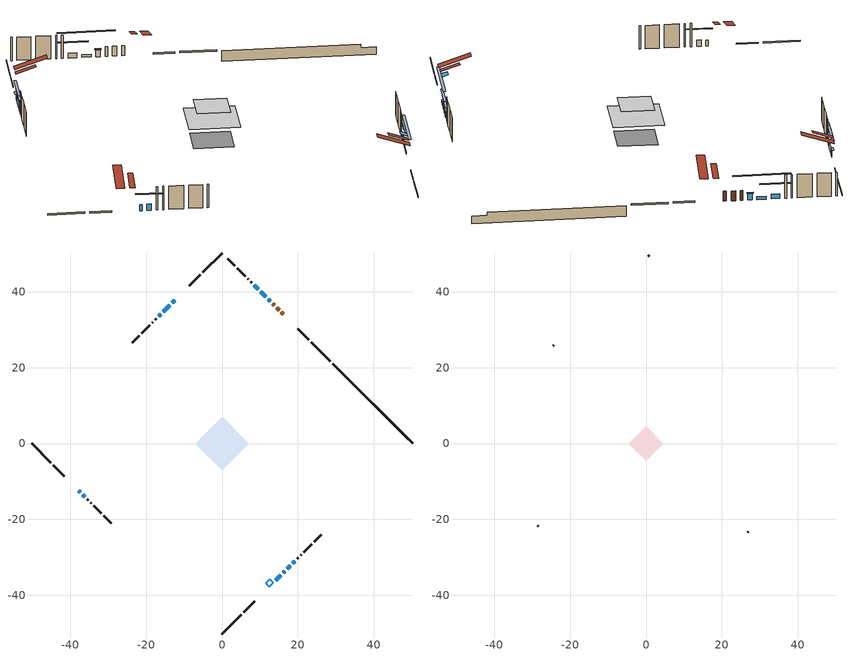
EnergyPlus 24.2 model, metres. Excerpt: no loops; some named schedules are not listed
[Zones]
conditioned space
 floor adiabatic (AdiabaticFloorConstruction): -6.99,0 0,6.99 6.99,0 0,-6.99 z3.18
 floor foundation (Slab1 construction): -5.24,0.21 -0.21,5.24 5.24,-0.21 0.21,-5.24 z-1.49
 wall outside (RimJoist1 construction): 0,-50.25 5.05,-45.2 / -50.25,0 -45.2,-5.05 / 0,50.25 -5.05,45.2 / 28.61,21.64 23.56,26.69 z0.74:1.04
 wall outside (RimJoist3 construction): 5.71,-44.54 8.66,-41.59 / -44.54,-5.71 -41.59,-8.66 / -5.71,44.54 -8.66,41.59 / 22.9,27.34 19.95,30.29 z0.74:1.04
 wall outside (AdiabaticWallConstruction 1): 16.1,34.15 15.69,34.56 / 15.04,35.21 14.44,35.81 / 13.78,36.46 13.44,36.81 z0.74:2.77
 wall outside (AdiabaticWallConstruction): -37.73,-12.51 -37.44,-12.81 / 16.11,-34.14 16.53,-33.72 z0.74:1.96; 12.78,37.47 12.2,38.04 / -12.51,37.73 -13.09,37.16 / -16.13,34.12 -16.7,33.54 / -36.78,-13.47 -36.2,-14.04 z0.74:2.06; 11.55,38.7 10.25,39.99 / 14.16,-36.09 15.45,-34.79 z0.74:1.3; 9.6,40.65 8.45,41.8 / 18.65,-31.6 19.23,-31.02 z0.74:1.76; -13.75,36.5 -15.47,34.78 / 17.18,-33.06 17.99,-32.25 z0.74:2.16
 wall outside (Wall1 construction): 19.88,-30.37 20.14,-30.1 / -35.55,-14.7 -35.29,-14.96 / -17.36,32.89 -17.62,32.63 / 7.79,42.46 7.53,42.72 z0.74:5.62
 wall outside (Wall2 construction): 20.8,-29.45 20.93,-29.31 / -34.63,-15.62 -34.49,-15.75 / -18.28,31.97 -18.41,31.83 / 6.87,43.38 6.74,43.51 z0.74:5.62
 wall outside (Wall3 construction): 21.59,-28.66 23.63,-26.61 / -33.84,-16.41 -31.79,-18.45 / -19.07,31.18 -21.11,29.13 / 6.08,44.17 4.04,46.21 z0.74:5.62
 wall outside (Wall4 construction): 24.29,-25.96 26.2,-24.05 / -31.14,-19.11 -29.23,-21.01 / -21.77,28.48 -23.67,26.57 / 3.38,46.87 1.47,48.77 z0.74:5.62
 wall foundation (FoundationWall1 construction): 29.27,20.98,-1.49 29.27,20.98,0.74 48.15,2.1,0.74 48.15,2.1,0.05 50.25,0,0.05 50.25,0,-1.49
 window (WindowConstruction 8): -37.73,-12.51 -37.44,-12.81 z0.74:1.96
 window (WindowConstruction 6): 12.78,37.47 12.2,38.04 z0.74:2.06
 window (WindowConstruction 7): -12.51,37.73 -13.09,37.16 z0.74:2.06
 window (WindowConstruction 10): 11.55,38.7 10.25,39.99 z0.74:1.3
 window (WindowConstruction 11): 14.16,-36.09 15.45,-34.8 z0.74:1.3
 window (WindowConstruction 9): 16.11,-34.14 16.53,-33.72 z0.74:1.96
 window (WindowConstruction): 9.6,40.65 8.45,41.8 z0.74:1.75
 window (WindowConstruction 1): -13.75,36.5 -15.47,34.78 z0.74:2.16
 window (WindowConstruction 2): -16.13,34.12 -16.7,33.54 z0.74:2.06
 window (WindowConstruction 3): 17.18,-33.06 17.99,-32.26 z0.74:2.16
 window (WindowConstruction 4): 18.65,-31.6 19.22,-31.02 z0.74:1.75
 window (WindowConstruction 5): -36.78,-13.47 -36.21,-14.04 z0.74:2.06
 door (Door): 16.1,34.15 15.69,34.56 z0.74:2.77
 door (Door 1): 15.03,35.21 14.44,35.81 z0.74:2.77
 door (Door 2): 13.78,36.46 13.44,36.81 z0.74:2.77
 ceiling adiabatic (AdiabaticFloorConstruction): 0,-6.99 6.99,0 0,6.99 -6.99,0 z3.18
 roof outside (Roof2 construction): 11.86,-38.39,5.62 9.12,-35.65,6.91 8.4,-36.38,6.91 11.14,-39.11,5.62; -38.39,-11.86,5.62 -35.65,-9.12,6.91 -36.38,-8.4,6.91 -39.11,-11.14,5.62; -11.86,38.39,5.62 -9.12,35.65,6.91 -8.4,36.38,6.91 -11.14,39.11,5.62; 16.75,33.49,5.62 14.02,30.76,6.91 14.74,30.04,6.91 17.48,32.77,5.62
 roof outside (AdiabaticRoofConstruction): 13.5,-36.75,5.62 12.56,-35.81,6.06 11.58,-36.8,6.06 12.51,-37.73,5.62
 skylight (SkylightConstruction): 13.5,-36.75,5.62 12.56,-35.81,6.06 11.58,-36.8,6.06 12.51,-37.73,5.62
attic - vented
 floor to conditioned space (Floor1 construction Reversed): -4.53,0 0,4.53 4.53,0 0,-4.53 z5.62
 wall outside (Wall5 construction): 26.85,-23.39 27.01,-23.23 / -28.58,-21.67 -28.42,-21.83 / -24.33,25.92 -24.49,25.75 / 0.82,49.43 0.66,49.59 z0.74:5.62
 roof outside (Roof1 construction): 10.48,-39.77,5.62 6.06,-35.35,7.7 4.9,-36.51,7.7 9.32,-40.93,5.62; -39.77,-10.48,5.62 -35.35,-6.06,7.7 -36.51,-4.9,7.7 -40.93,-9.32,5.62; -10.48,39.77,5.62 -6.06,35.35,7.7 -4.9,36.51,7.7 -9.32,40.93,5.62; 18.13,32.11,5.62 13.72,27.7,7.7 14.88,26.53,7.7 19.3,30.95,5.62
shading: 12.06,38.18 12.92,37.32 13.21,37.62 12.35,38.48 z2.26; -13.23,37.02 -12.37,37.88 -12.66,38.17 -13.52,37.31 z2.26; 6.95,43.3 14.86,35.39 15.15,35.68 7.24,43.59 z5.98; 18.76,-31.49 10.85,-39.4 11.14,-39.69 19.05,-31.78 z5.98; 6.86,43.38 11.18,39.07 11.47,39.36 7.15,43.68 z4; -17.05,33.19 -12.16,38.08 -12.45,38.38 -17.35,33.48 z4.4; -18.29,31.96 -14.54,35.7 -14.83,35.99 -18.58,32.25 z4.3; 19.58,-30.67 15.6,-34.65 15.89,-34.94 19.87,-30.96 z4.4; 20.81,-29.44 17.06,-33.18 17.36,-33.47 21.1,-29.73 z4; -34.62,-15.63 -38.36,-11.88 -38.66,-12.17 -34.91,-15.92 z4.3
[Building]
Building 1: Terrain=Suburbs
[Site:Location]
Erieau AUT_ON: Latitude {deg}=42.25; Longitude {deg}=-81.9; Time Zone {hr}=-5; Elevation {m}=178; Keep Site Location Information=Yes
[Site:GroundTemperature:Shallow]
5.2292, 3.30147, 3.1471, 4.0619, 7.73432, 11.3896, 14.5586, 16.5661, 16.7366, 15.1039, 12.0157, 8.47254
[Site:WaterMainsTemperature]
Calculation Method=Schedule; Temperature Schedule=mains temperature schedule
[Material] Roughness=Rough; Thermal Absorptance=0.9
Name | Thickness {m} | Conductivity {W/m-K} | Density {kg/m3} | Specific Heat {J/kg-K} | Solar Absorptance | Visible Absorptance
asphalt or fiberglass shingles | 0.00635 | 0.162714 | 1121.4 | 1465.45 | 0.4 | 0.4
asphalt or fiberglass shingles 1 | 0.00635 | 0.162714 | 1121.4 | 1465.45 | 0.7 | 0.7
ceiling stud and cavity | 0.1397 | 0.117536 | 65.682 | 1177.47 | 0.7 | 0.7
concrete 4.0 in. | 0.1016 | 1.803125 | 2242.8 | 837.4 | 0.7 | 0.7
concrete 8.0 in. | 0.2032 | 1.803125 | 2242.8 | 837.4 | 0.7 | 0.7
door material | 0.04445 | 0.0451087 | 512.64 | 1214.23 | 0.7 | 0.7
door material 1 | 0.04445 | 0.053851 | 512.64 | 1214.23 | 0.7 | 0.7
door material 2 | 0.04445 | 0.188738 | 512.64 | 1214.23 | 0.7 | 0.7
exterior vertical ins | 0.0233824 | 0.029427 | 32.04 | 1214.23 | 0.7 | 0.7
floor covering | 0.0127 | 0.0433444 | 54.468 | 1339.84 | 0.6 | 0.6
floor rigid ins; roof rigid ins; wall rigid ins | 0.512978 | 0.029427 | 32.04 | 1214.23 | 0.7 | 0.7
floor stud and cavity | 0.1397 | 1.75129 | 37.0049 | 1207.88 | 0.7 | 0.7
furniture material conditioned space 1 | 0.1524 | 0.115458 | 640.8 | 1214.23 | 0.6 | 0.6
gypsum board | 0.0127 | 0.160291 | 801 | 837.4 | 0.6 | 0.6
gypsum board 1 | 0.00254 | 0.160291 | 801 | 837.4 | 0.6 | 0.6
gypsum board 2 | 0.0127 | 0.160291 | 801 | 837.4 | 0.7 | 0.7
osb sheathing 0.5 in. | 0.0127 | 0.115458 | 512.64 | 1214.23 | 0.7 | 0.7
osb sheathing 0.75 in. | 0.01905 | 0.115458 | 512.64 | 1214.23 | 0.7 | 0.7
osb sheathing 2.0 in. | 0.0508 | 0.115458 | 512.64 | 1214.23 | 0.7 | 0.7
rim joist rigid ins | 0.051816 | 0.029427 | 32.04 | 1214.23 | 0.7 | 0.7
rim joist stud and cavity | 0.0508 | 0.194335 | 50.32683 | 1063.81 | 0.6 | 0.6
rim joist stud and cavity 1 | 0.0508 | 0.311623 | 125.044 | 1163.47 | 0.6 | 0.6
roof stud and cavity | 0.2032 | 0.171018 | 78.34581 | 1123.46 | 0.7 | 0.7
roof stud and cavity 1 | 0.18415 | 1.78685 | 37.0049 | 1207.88 | 0.6 | 0.6
slab rigid ins | 0.00305714 | 0.029427 | 32.04 | 1214.23 | 0.7 | 0.7
wall stud and cavity | 0.0889 | 0.20844 | 50.32683 | 1063.81 | 0.7 | 0.7
wall stud and cavity 1 | 0.0889 | 0.184116 | 50.32683 | 1063.81 | 0.7 | 0.7
wall stud and cavity 2 | 0.1397 | 0.601088 | 139.0536 | 1170.24 | 0.7 | 0.7
wall stud and cavity 3 | 0.0889 | 0.212833 | 50.32683 | 1063.81 | 0.7 | 0.7
wall stud and cavity 4 | 0.0889 | 6.1454 | 50.32683 | 1063.81 | 0.6 | 0.6
wall stud and cavity 5 | 0.0889 | 0.380278 | 52.3479 | 1209.89 | 0.7 | 0.7
wall stud and cavity 6 | 0.0889 | 0.391764 | 83.0341 | 1211.67 | 0.7 | 0.7
wood siding | 0.00254 | 0.102417 | 544.68 | 1172.36 | 0.57 | 0.57
wood siding 1 | 0.0254 | 0.102417 | 544.68 | 1172.36 | 0.57 | 0.57
wood siding 2; wood siding 3; wood siding 4 | 0.0254 | 0.102417 | 544.68 | 1172.36 | 0.7 | 0.7
[WindowMaterial:SimpleGlazingSystem]
Name | U-Factor {W/m2-K} | Solar Heat Gain Coefficient
SkylightMaterial | 2.46031 | 0.674
WindowMaterial | 2.5057 | 0.59
WindowMaterial 1 | 2.37397 | 0.65
WindowMaterial 2 | 2.481286 | 0.6
WindowMaterial 3 | 2.43189 | 0.63
WindowMaterial 4 | 2.986628 | 0.6
WindowMaterial 5 | 5.48552 | 0.71
[Construction]
AdiabaticFloorConstruction: floor stud and cavity, floor rigid ins, osb sheathing 0.75 in., floor covering
AdiabaticRoofConstruction: asphalt or fiberglass shingles 1, roof rigid ins, osb sheathing 0.75 in., roof stud and cavity 1
AdiabaticWallConstruction: wood siding 3, wall rigid ins, wall stud and cavity 5, gypsum board
AdiabaticWallConstruction 1: wood siding 4, wall rigid ins, wall stud and cavity 5, gypsum board
Door: door material
Door 1: door material 1
Door 2: door material 2
Floor1 construction Reversed: gypsum board, ceiling stud and cavity
FoundationWall1 construction: concrete 8.0 in., gypsum board 2
furniture construction conditioned space 1: furniture material conditioned space 1
PartitionWallConstruction: gypsum board, wall stud and cavity 6, gypsum board
RimJoist1 construction: wood siding 2, rim joist stud and cavity
RimJoist3 construction: wood siding 2, rim joist rigid ins, osb sheathing 2.0 in., rim joist stud and cavity 1
Roof1 construction: asphalt or fiberglass shingles
Roof2 construction: asphalt or fiberglass shingles, osb sheathing 0.75 in., roof stud and cavity, gypsum board
SkylightConstruction: SkylightMaterial
Slab1 construction: slab rigid ins, concrete 4.0 in.
Wall1 construction: wood siding, wall stud and cavity, gypsum board 1
Wall2 construction: wood siding, wall stud and cavity 1, gypsum board 1
Wall3 construction: wood siding 1, osb sheathing 0.5 in., wall stud and cavity 2, gypsum board
Wall4 construction: wood siding, wall stud and cavity 3, gypsum board 1
Wall5 construction: wood siding, wall stud and cavity 4
WindowConstruction; WindowConstruction 4: WindowMaterial
WindowConstruction 1: WindowMaterial 1
WindowConstruction 10; WindowConstruction 11; WindowConstruction 8: WindowMaterial 4
WindowConstruction 2; WindowConstruction 5; WindowConstruction 6; WindowConstruction 7: WindowMaterial 2
WindowConstruction 3: WindowMaterial 3
WindowConstruction 9: WindowMaterial 5
[Zone] Multiplier=1; Part of Total Floor Area=Yes
Name | Volume {m3}
attic - vented | 13.9023
conditioned space | 377.2
[Space]
Name | Zone | Volume {m3}
attic - vented 1 | attic - vented | 13.9023
conditioned space 1 | conditioned space | 377.2
[ZoneInfiltration:EffectiveLeakageArea]
infil attic - vented 1: Zone or Space=attic - vented 1; Schedule=Always On Discrete; Effective Air Leakage Area {cm2}=1974.24; Stack Coefficient=0.000483915; Wind Coefficient=1.48629e-05
[ZoneMixing]
whole house fan mix: Zone or Space=attic - vented; Schedule=Always On Continuous; Design Flow Rate Calculation Method=Flow/Zone; Design Flow Rate {m3/s}=0; Source Zone or Space=conditioned space
[SurfaceProperty:ExposedFoundationPerimeter]
Slab1: Exposed Perimeter Calculation Method=TotalExposedPerimeter; Total Exposed Perimeter {m}=29.668
[InternalMass] Zone or ZoneList=conditioned space; Space or SpaceList=conditioned space 1
Name | Construction | Surface Area {m2}
furniture mass conditioned space 1 | furniture construction conditioned space 1 | 61.088
partition wall mass | PartitionWallConstruction | 152.72
[Lights]
interior lighting: Zone or ZoneList or Space or SpaceList=conditioned space 1; Schedule=interior lighting schedule; Design Level Calculation Method=LightingLevel; Lighting Level {W}=343.2; Return Air Fraction=0; Fraction Radiant=0.6; Fraction Visible=0.2; Fraction Replaceable=1
[People]
occupants: Zone or ZoneList or Space or SpaceList=conditioned space 1; Number of People Schedule=occupants schedule; Number of People Calculation Method=People; Number of People=3; Fraction Radiant=0.314171; Sensible Heat Fraction=0.56303; Activity Level Schedule=occupants activity schedule; Carbon Dioxide Generation Rate {m3/s-W}=0; Enable ASHRAE 55 Comfort Warnings=No; Mean Radiant Temperature Calculation Type=EnclosureAveraged
[ElectricEquipment] Zone or ZoneList or Space or SpaceList=conditioned space 1; Design Level Calculation Method=EquipmentLevel
Name | Schedule | Design Level {W} | Fraction Latent | Fraction Radiant | Fraction Lost
clothes dryer | clothes dryer schedule | 140.772 | 0.015 | 0.081 | 0.85
clothes washer | clothes washer schedule | 32.1985 | 0.03 | 0.162 | 0.7
cooking range | cooking range schedule | 215.147 | 0.08 | 0.432 | 0.2
dishwasher | dishwasher schedule | 66.8632 | 0.3 | 0.18 | 0.4
fridge | fridge schedule | 72.9452 | 0 | 0.6 | 0
mech vent bath fan 0 | mech vent bath fan 0 schedule | 50.2 | 0 | 0 | 1
mech vent house fan | mech vent house fan schedule | 0 | 0 | 0 | 1
mech vent house fan cfis | mech vent house fan cfis schedule | 0 | 0 | 0 | 0
misc plug loads | misc plug loads schedule | 494.7 | 0.045 | 0.513 | 0.1
whole house fan | Always On Discrete | 0 | 0 | 0 | 1
[OtherEquipment] Zone or ZoneList or Space or SpaceList=conditioned space 1; Design Level Calculation Method=EquipmentLevel
Name | Fuel Type | Schedule | Design Level {W} | Fraction Latent | Fraction Radiant | Fraction Lost
clothes dryer 1 | Electricity | clothes dryer schedule | 0 | 0.015 | 0.081 | 0.85
cooking range 1 | Electricity | cooking range schedule | 0 | 0.08 | 0.432 | 0.2
general water use latent | None | general water use schedule | 62.594 | 1 | 0 | 0
general water use sensible | None | general water use schedule | -61.6891 | 0 | 0.6 | 0
mech vent house fan latent load | None | Always On Discrete | 0 | 1 | 0 | 0
mech vent house fan sensible load | None | Always On Discrete | 0 | 0 | 0 | 0
water heater energy adjustment1 | NaturalGas | Always On Discrete | 0.01 | 0 | 0 | 1
[ZoneInfiltration:DesignFlowRate] Zone or ZoneList or Space or SpaceList=conditioned space 1; Schedule=Always On Discrete; Design Flow Rate Calculation Method=Flow/Zone; Design Flow Rate {m3/s}=0
infil flow; natural vent flow; whole house fan flow
[Foundation:Kiva]
Foundation Kiva 1: Initial Indoor Air Temperature {C}=18; Wall Height Above Grade {m}=0.739993; Wall Depth Below Slab {m}=0.2032; Custom Block Material Name 1=exterior vertical ins; Custom Block Depth 1 {m}=2.23001; Custom Block X Position 1 {m}=0.2159; Custom Block Z Position 1 {m}=0
[Foundation:Kiva:Settings]
Soil Conductivity {W/m-K}=1.900638; Soil Density {kg/m3}=1842.3; Soil Specific Heat {J/kg-K}=418.7; Ground Solar Absorptivity=0.9; Ground Thermal Absorptivity=0.9; Ground Surface Roughness {m}=0.03; Far-Field Width {m}=40; Deep-Ground Boundary Condition=ZeroFlux; Deep-Ground Depth {m}=40; Minimum Cell Dimension {m}=0.2; Maximum Cell Growth Coefficient=3; Simulation Timestep=Timestep
[Exterior:Lights]
exterior lighting: Schedule=exterior lighting schedule; Design Level {W}=75.6
[Schedule:Constant]
Name | Hourly Value
Always On Continuous; mech vent house fan schedule; mech vent house fan cfis schedule; Always On Discrete | 1
occupants activity schedule | 117.228
fridge schedule | 0
[Schedule:Week:Daily]
interior lighting schedule Week Rule - Jan1-Jan27: interior lighting schedule day, interior lighting schedule day, interior lighting schedule day, interior lighting schedule day, interior lighting schedule day, interior lighting schedule day, interior lighting schedule day, interior lighting schedule default day, interior lighting schedule default day, interior lighting schedule default day, interior lighting schedule default day, interior lighting schedule default day
interior lighting schedule Week Rule - Jan28-Feb3: interior lighting schedule day, interior lighting schedule day, interior lighting schedule day, interior lighting schedule day, interior lighting schedule day 1, interior lighting schedule day 1, interior lighting schedule day 1, interior lighting schedule default day, interior lighting schedule default day, interior lighting schedule default day, interior lighting schedule default day, interior lighting schedule default day
interior lighting schedule Week Rule - Feb4-Feb24: interior lighting schedule day 1, interior lighting schedule day 1, interior lighting schedule day 1, interior lighting schedule day 1, interior lighting schedule day 1, interior lighting schedule day 1, interior lighting schedule day 1, interior lighting schedule default day, interior lighting schedule default day, interior lighting schedule default day, interior lighting schedule default day, interior lighting schedule default day
interior lighting schedule Week Rule - Feb25-Mar3: interior lighting schedule day 1, interior lighting schedule day 1, interior lighting schedule day 1, interior lighting schedule day 1, interior lighting schedule day 2, interior lighting schedule day 2, interior lighting schedule day 2, interior lighting schedule default day, interior lighting schedule default day, interior lighting schedule default day, interior lighting schedule default day, interior lighting schedule default day
interior lighting schedule Week Rule - Mar4-Mar31: interior lighting schedule day 2, interior lighting schedule day 2, interior lighting schedule day 2, interior lighting schedule day 2, interior lighting schedule day 2, interior lighting schedule day 2, interior lighting schedule day 2, interior lighting schedule default day, interior lighting schedule default day, interior lighting schedule default day, interior lighting schedule default day, interior lighting schedule default day
interior lighting schedule Week Rule - Apr1-Apr28: interior lighting schedule day 3, interior lighting schedule day 3, interior lighting schedule day 3, interior lighting schedule day 3, interior lighting schedule day 3, interior lighting schedule day 3, interior lighting schedule day 3, interior lighting schedule default day, interior lighting schedule default day, interior lighting schedule default day, interior lighting schedule default day, interior lighting schedule default day
interior lighting schedule Week Rule - Apr29-May5: interior lighting schedule day 3, interior lighting schedule day 3, interior lighting schedule day 4, interior lighting schedule day 4, interior lighting schedule day 4, interior lighting schedule day 4, interior lighting schedule day 4, interior lighting schedule default day, interior lighting schedule default day, interior lighting schedule default day, interior lighting schedule default day, interior lighting schedule default day
interior lighting schedule Week Rule - May6-May26: interior lighting schedule day 4, interior lighting schedule day 4, interior lighting schedule day 4, interior lighting schedule day 4, interior lighting schedule day 4, interior lighting schedule day 4, interior lighting schedule day 4, interior lighting schedule default day, interior lighting schedule default day, interior lighting schedule default day, interior lighting schedule default day, interior lighting schedule default day
interior lighting schedule Week Rule - May27-Jun2: interior lighting schedule day 4, interior lighting schedule day 4, interior lighting schedule day 4, interior lighting schedule day 4, interior lighting schedule day 4, interior lighting schedule day 5, interior lighting schedule day 5, interior lighting schedule default day, interior lighting schedule default day, interior lighting schedule default day, interior lighting schedule default day, interior lighting schedule default day
interior lighting schedule Week Rule - Jun3-Jun30: interior lighting schedule day 5, interior lighting schedule day 5, interior lighting schedule day 5, interior lighting schedule day 5, interior lighting schedule day 5, interior lighting schedule day 5, interior lighting schedule day 5, interior lighting schedule default day, interior lighting schedule default day, interior lighting schedule default day, interior lighting schedule default day, interior lighting schedule default day
interior lighting schedule Week Rule - Jul1-Jul28: interior lighting schedule day 6, interior lighting schedule day 6, interior lighting schedule day 6, interior lighting schedule day 6, interior lighting schedule day 6, interior lighting schedule day 6, interior lighting schedule day 6, interior lighting schedule default day, interior lighting schedule default day, interior lighting schedule default day, interior lighting schedule default day, interior lighting schedule default day
interior lighting schedule Week Rule - Jul29-Aug4: interior lighting schedule day 6, interior lighting schedule day 6, interior lighting schedule day 6, interior lighting schedule day 7, interior lighting schedule day 7, interior lighting schedule day 7, interior lighting schedule day 7, interior lighting schedule default day, interior lighting schedule default day, interior lighting schedule default day, interior lighting schedule default day, interior lighting schedule default day
interior lighting schedule Week Rule - Aug5-Aug25: interior lighting schedule day 7, interior lighting schedule day 7, interior lighting schedule day 7, interior lighting schedule day 7, interior lighting schedule day 7, interior lighting schedule day 7, interior lighting schedule day 7, interior lighting schedule default day, interior lighting schedule default day, interior lighting schedule default day, interior lighting schedule default day, interior lighting schedule default day
interior lighting schedule Week Rule - Aug26-Sep1: interior lighting schedule day 7, interior lighting schedule day 7, interior lighting schedule day 7, interior lighting schedule day 7, interior lighting schedule day 7, interior lighting schedule day 7, interior lighting schedule day 8, interior lighting schedule default day, interior lighting schedule default day, interior lighting schedule default day, interior lighting schedule default day, interior lighting schedule default day
interior lighting schedule Week Rule - Sep2-Sep29: interior lighting schedule day 8, interior lighting schedule day 8, interior lighting schedule day 8, interior lighting schedule day 8, interior lighting schedule day 8, interior lighting schedule day 8, interior lighting schedule day 8, interior lighting schedule default day, interior lighting schedule default day, interior lighting schedule default day, interior lighting schedule default day, interior lighting schedule default day
interior lighting schedule Week Rule - Sep30-Oct6: interior lighting schedule day 8, interior lighting schedule day 9, interior lighting schedule day 9, interior lighting schedule day 9, interior lighting schedule day 9, interior lighting schedule day 9, interior lighting schedule day 9, interior lighting schedule default day, interior lighting schedule default day, interior lighting schedule default day, interior lighting schedule default day, interior lighting schedule default day
interior lighting schedule Week Rule - Oct7-Oct27: interior lighting schedule day 9, interior lighting schedule day 9, interior lighting schedule day 9, interior lighting schedule day 9, interior lighting schedule day 9, interior lighting schedule day 9, interior lighting schedule day 9, interior lighting schedule default day, interior lighting schedule default day, interior lighting schedule default day, interior lighting schedule default day, interior lighting schedule default day
interior lighting schedule Week Rule - Oct28-Nov3: interior lighting schedule day 9, interior lighting schedule day 9, interior lighting schedule day 9, interior lighting schedule day 9, interior lighting schedule day 10, interior lighting schedule day 10, interior lighting schedule day 10, interior lighting schedule default day, interior lighting schedule default day, interior lighting schedule default day, interior lighting schedule default day, interior lighting schedule default day
interior lighting schedule Week Rule - Nov4-Nov24: interior lighting schedule day 10, interior lighting schedule day 10, interior lighting schedule day 10, interior lighting schedule day 10, interior lighting schedule day 10, interior lighting schedule day 10, interior lighting schedule day 10, interior lighting schedule default day, interior lighting schedule default day, interior lighting schedule default day, interior lighting schedule default day, interior lighting schedule default day
interior lighting schedule Week Rule - Nov25-Dec1: interior lighting schedule day 10, interior lighting schedule day 10, interior lighting schedule day 10, interior lighting schedule day 10, interior lighting schedule day 10, interior lighting schedule day 10, interior lighting schedule day 11, interior lighting schedule default day, interior lighting schedule default day, interior lighting schedule default day, interior lighting schedule default day, interior lighting schedule default day
interior lighting schedule Week Rule - Dec2-Dec31: interior lighting schedule day 11, interior lighting schedule day 11, interior lighting schedule day 11, interior lighting schedule day 11, interior lighting schedule day 11, interior lighting schedule day 11, interior lighting schedule day 11, interior lighting schedule default day, interior lighting schedule default day, interior lighting schedule default day, interior lighting schedule default day, interior lighting schedule default day
occupants schedule Week Rule - Jan1-Dec31: occupants schedule day, occupants schedule day, occupants schedule day, occupants schedule day, occupants schedule day, occupants schedule day, occupants schedule day, occupants schedule default day, occupants schedule default day, occupants schedule default day, occupants schedule default day, occupants schedule default day
clothes dryer schedule Week Rule - Jan1-Dec31: clothes dryer schedule day, clothes dryer schedule day, clothes dryer schedule day, clothes dryer schedule day, clothes dryer schedule day, clothes dryer schedule day, clothes dryer schedule day, clothes dryer schedule default day, clothes dryer schedule default day, clothes dryer schedule default day, clothes dryer schedule default day, clothes dryer schedule default day
clothes washer schedule Week Rule - Jan1-Dec31: clothes washer schedule day, clothes washer schedule day, clothes washer schedule day, clothes washer schedule day, clothes washer schedule day, clothes washer schedule day, clothes washer schedule day, clothes washer schedule default day, clothes washer schedule default day, clothes washer schedule default day, clothes washer schedule default day, clothes washer schedule default day
cooking range schedule Week Rule - Jan1-Dec31: cooking range schedule day, cooking range schedule day, cooking range schedule day, cooking range schedule day, cooking range schedule day, cooking range schedule day, cooking range schedule day, cooking range schedule default day, cooking range schedule default day, cooking range schedule default day, cooking range schedule default day, cooking range schedule default day
dishwasher schedule Week Rule - Jan1-Dec31: dishwasher schedule day, dishwasher schedule day, dishwasher schedule day, dishwasher schedule day, dishwasher schedule day, dishwasher schedule day, dishwasher schedule day, dishwasher schedule default day, dishwasher schedule default day, dishwasher schedule default day, dishwasher schedule default day, dishwasher schedule default day
mech vent bath fan 0 schedule Week Rule - Jan1-Dec31: mech vent bath fan 0 schedule day, mech vent bath fan 0 schedule day, mech vent bath fan 0 schedule day, mech vent bath fan 0 schedule day, mech vent bath fan 0 schedule day, mech vent bath fan 0 schedule day, mech vent bath fan 0 schedule day, mech vent bath fan 0 schedule default day, mech vent bath fan 0 schedule default day, mech vent bath fan 0 schedule default day, mech vent bath fan 0 schedule default day, mech vent bath fan 0 schedule default day
misc plug loads schedule Week Rule - Jan1-Dec31: misc plug loads schedule day, misc plug loads schedule day, misc plug loads schedule day, misc plug loads schedule day, misc plug loads schedule day, misc plug loads schedule day, misc plug loads schedule day, misc plug loads schedule default day, misc plug loads schedule default day, misc plug loads schedule default day, misc plug loads schedule default day, misc plug loads schedule default day
general water use schedule Week Rule - Jan1-Dec31: general water use schedule day, general water use schedule day, general water use schedule day, general water use schedule day, general water use schedule day, general water use schedule day, general water use schedule day, general water use schedule default day, general water use schedule default day, general water use schedule default day, general water use schedule default day, general water use schedule default day
exterior lighting schedule Week Rule - Jan1-Jan27: exterior lighting schedule day, exterior lighting schedule day, exterior lighting schedule day, exterior lighting schedule day, exterior lighting schedule day, exterior lighting schedule day, exterior lighting schedule day, exterior lighting schedule default day, exterior lighting schedule default day, exterior lighting schedule default day, exterior lighting schedule default day, exterior lighting schedule default day
exterior lighting schedule Week Rule - Jan28-Feb3: exterior lighting schedule day, exterior lighting schedule day, exterior lighting schedule day, exterior lighting schedule day, exterior lighting schedule day 1, exterior lighting schedule day 1, exterior lighting schedule day 1, exterior lighting schedule default day, exterior lighting schedule default day, exterior lighting schedule default day, exterior lighting schedule default day, exterior lighting schedule default day
exterior lighting schedule Week Rule - Feb4-Feb24: exterior lighting schedule day 1, exterior lighting schedule day 1, exterior lighting schedule day 1, exterior lighting schedule day 1, exterior lighting schedule day 1, exterior lighting schedule day 1, exterior lighting schedule day 1, exterior lighting schedule default day, exterior lighting schedule default day, exterior lighting schedule default day, exterior lighting schedule default day, exterior lighting schedule default day
exterior lighting schedule Week Rule - Feb25-Mar3: exterior lighting schedule day 1, exterior lighting schedule day 1, exterior lighting schedule day 1, exterior lighting schedule day 1, exterior lighting schedule day 2, exterior lighting schedule day 2, exterior lighting schedule day 2, exterior lighting schedule default day, exterior lighting schedule default day, exterior lighting schedule default day, exterior lighting schedule default day, exterior lighting schedule default day
exterior lighting schedule Week Rule - Mar4-Mar31: exterior lighting schedule day 2, exterior lighting schedule day 2, exterior lighting schedule day 2, exterior lighting schedule day 2, exterior lighting schedule day 2, exterior lighting schedule day 2, exterior lighting schedule day 2, exterior lighting schedule default day, exterior lighting schedule default day, exterior lighting schedule default day, exterior lighting schedule default day, exterior lighting schedule default day
exterior lighting schedule Week Rule - Apr1-Apr28: exterior lighting schedule day 3, exterior lighting schedule day 3, exterior lighting schedule day 3, exterior lighting schedule day 3, exterior lighting schedule day 3, exterior lighting schedule day 3, exterior lighting schedule day 3, exterior lighting schedule default day, exterior lighting schedule default day, exterior lighting schedule default day, exterior lighting schedule default day, exterior lighting schedule default day
exterior lighting schedule Week Rule - Apr29-May5: exterior lighting schedule day 3, exterior lighting schedule day 3, exterior lighting schedule day 4, exterior lighting schedule day 4, exterior lighting schedule day 4, exterior lighting schedule day 4, exterior lighting schedule day 4, exterior lighting schedule default day, exterior lighting schedule default day, exterior lighting schedule default day, exterior lighting schedule default day, exterior lighting schedule default day
exterior lighting schedule Week Rule - May6-May26: exterior lighting schedule day 4, exterior lighting schedule day 4, exterior lighting schedule day 4, exterior lighting schedule day 4, exterior lighting schedule day 4, exterior lighting schedule day 4, exterior lighting schedule day 4, exterior lighting schedule default day, exterior lighting schedule default day, exterior lighting schedule default day, exterior lighting schedule default day, exterior lighting schedule default day
exterior lighting schedule Week Rule - May27-Jun2: exterior lighting schedule day 4, exterior lighting schedule day 4, exterior lighting schedule day 4, exterior lighting schedule day 4, exterior lighting schedule day 4, exterior lighting schedule day 5, exterior lighting schedule day 5, exterior lighting schedule default day, exterior lighting schedule default day, exterior lighting schedule default day, exterior lighting schedule default day, exterior lighting schedule default day
exterior lighting schedule Week Rule - Jun3-Jun30: exterior lighting schedule day 5, exterior lighting schedule day 5, exterior lighting schedule day 5, exterior lighting schedule day 5, exterior lighting schedule day 5, exterior lighting schedule day 5, exterior lighting schedule day 5, exterior lighting schedule default day, exterior lighting schedule default day, exterior lighting schedule default day, exterior lighting schedule default day, exterior lighting schedule default day
exterior lighting schedule Week Rule - Jul1-Jul28: exterior lighting schedule day 6, exterior lighting schedule day 6, exterior lighting schedule day 6, exterior lighting schedule day 6, exterior lighting schedule day 6, exterior lighting schedule day 6, exterior lighting schedule day 6, exterior lighting schedule default day, exterior lighting schedule default day, exterior lighting schedule default day, exterior lighting schedule default day, exterior lighting schedule default day
exterior lighting schedule Week Rule - Jul29-Aug4: exterior lighting schedule day 6, exterior lighting schedule day 6, exterior lighting schedule day 6, exterior lighting schedule day 7, exterior lighting schedule day 7, exterior lighting schedule day 7, exterior lighting schedule day 7, exterior lighting schedule default day, exterior lighting schedule default day, exterior lighting schedule default day, exterior lighting schedule default day, exterior lighting schedule default day
exterior lighting schedule Week Rule - Aug5-Aug25: exterior lighting schedule day 7, exterior lighting schedule day 7, exterior lighting schedule day 7, exterior lighting schedule day 7, exterior lighting schedule day 7, exterior lighting schedule day 7, exterior lighting schedule day 7, exterior lighting schedule default day, exterior lighting schedule default day, exterior lighting schedule default day, exterior lighting schedule default day, exterior lighting schedule default day
[Schedule:Year]
interior lighting schedule: interior lighting schedule Week Rule - Jan1-Jan27, 1, 1, 1, 27, interior lighting schedule Week Rule - Jan28-Feb3, 1, 28, 2, 3, interior lighting schedule Week Rule - Feb4-Feb24, 2, 4, 2, 24, interior lighting schedule Week Rule - Feb25-Mar3, 2, 25, 3, 3, interior lighting schedule Week Rule - Mar4-Mar31, 3, 4, 3, 31, interior lighting schedule Week Rule - Apr1-Apr28, 4, 1, 4, 28, interior lighting schedule Week Rule - Apr29-May5, 4, 29, 5, 5, interior lighting schedule Week Rule - May6-May26, 5, 6, 5, 26, interior lighting schedule Week Rule - May27-Jun2, 5, 27, 6, 2, interior lighting schedule Week Rule - Jun3-Jun30, 6, 3, 6, 30, interior lighting schedule Week Rule - Jul1-Jul28, 7, 1, 7, 28, interior lighting schedule Week Rule - Jul29-Aug4, 7, 29, 8, 4, interior lighting schedule Week Rule - Aug5-Aug25, 8, 5, 8, 25, interior lighting schedule Week Rule - Aug26-Sep1, 8, 26, 9, 1, interior lighting schedule Week Rule - Sep2-Sep29, 9, 2, 9, 29, interior lighting schedule Week Rule - Sep30-Oct6, 9, 30, 10, 6, interior lighting schedule Week Rule - Oct7-Oct27, 10, 7, 10, 27, interior lighting schedule Week Rule - Oct28-Nov3, 10, 28, 11, 3, interior lighting schedule Week Rule - Nov4-Nov24, 11, 4, 11, 24, interior lighting schedule Week Rule - Nov25-Dec1, 11, 25, 12, 1, interior lighting schedule Week Rule - Dec2-Dec31, 12, 2, 12, 31
occupants schedule: occupants schedule Week Rule - Jan1-Dec31, 1, 1, 12, 31
clothes dryer schedule: clothes dryer schedule Week Rule - Jan1-Dec31, 1, 1, 12, 31
clothes washer schedule: clothes washer schedule Week Rule - Jan1-Dec31, 1, 1, 12, 31
cooking range schedule: cooking range schedule Week Rule - Jan1-Dec31, 1, 1, 12, 31
dishwasher schedule: dishwasher schedule Week Rule - Jan1-Dec31, 1, 1, 12, 31
mech vent bath fan 0 schedule: mech vent bath fan 0 schedule Week Rule - Jan1-Dec31, 1, 1, 12, 31
misc plug loads schedule: misc plug loads schedule Week Rule - Jan1-Dec31, 1, 1, 12, 31
general water use schedule: general water use schedule Week Rule - Jan1-Dec31, 1, 1, 12, 31
exterior lighting schedule: exterior lighting schedule Week Rule - Jan1-Jan27, 1, 1, 1, 27, exterior lighting schedule Week Rule - Jan28-Feb3, 1, 28, 2, 3, exterior lighting schedule Week Rule - Feb4-Feb24, 2, 4, 2, 24, exterior lighting schedule Week Rule - Feb25-Mar3, 2, 25, 3, 3, exterior lighting schedule Week Rule - Mar4-Mar31, 3, 4, 3, 31, exterior lighting schedule Week Rule - Apr1-Apr28, 4, 1, 4, 28, exterior lighting schedule Week Rule - Apr29-May5, 4, 29, 5, 5, exterior lighting schedule Week Rule - May6-May26, 5, 6, 5, 26, exterior lighting schedule Week Rule - May27-Jun2, 5, 27, 6, 2, exterior lighting schedule Week Rule - Jun3-Jun30, 6, 3, 6, 30, exterior lighting schedule Week Rule - Jul1-Jul28, 7, 1, 7, 28, exterior lighting schedule Week Rule - Jul29-Aug4, 7, 29, 8, 4, exterior lighting schedule Week Rule - Aug5-Aug25, 8, 5, 8, 25, exterior lighting schedule Week Rule - Aug26-Sep1, 8, 26, 9, 1, exterior lighting schedule Week Rule - Sep2-Sep29, 9, 2, 9, 29, exterior lighting schedule Week Rule - Sep30-Oct6, 9, 30, 10, 6, exterior lighting schedule Week Rule - Oct7-Oct27, 10, 7, 10, 27, exterior lighting schedule Week Rule - Oct28-Nov3, 10, 28, 11, 3, exterior lighting schedule Week Rule - Nov4-Nov24, 11, 4, 11, 24, exterior lighting schedule Week Rule - Nov25-Dec1, 11, 25, 12, 1, exterior lighting schedule Week Rule - Dec2-Dec31, 12, 2, 12, 31
[Schedule:Compact]
mains temperature schedule: Through: 01/01, For: AllDays, Until: 24:00, 8.89333, Through: 01/02, For: AllDays, Until: 24:00, 8.82722, Through: 01/03, For: AllDays, Until: 24:00, 8.76167, Through: 01/04, For: AllDays, Until: 24:00, 8.69778, Through: 01/05, For: AllDays, Until: 24:00, 8.635, Through: 01/06, For: AllDays, Until: 24:00, 8.57333, Through: 01/07, For: AllDays, Until: 24:00, 8.51333, Through: 01/08, For: AllDays, Until: 24:00, 8.455, Through: 01/09, For: AllDays, Until: 24:00, 8.39778, Through: 01/10, For: AllDays, Until: 24:00, 8.34167, Through: 01/11, For: AllDays, Until: 24:00, 8.28722, Through: 01/12, For: AllDays, Until: 24:00, 8.23444, Through: 01/13, For: AllDays, Until: 24:00, 8.18278, Through: 01/14, For: AllDays, Until: 24:00, 8.13222, Through: 01/15, For: AllDays, Until: 24:00, 8.08389, Through: 01/16, For: AllDays, Until: 24:00, 8.03667, Through: 01/17, For: AllDays, Until: 24:00, 7.99111, Through: 01/18, For: AllDays, Until: 24:00, 7.94667, Through: 01/19, For: AllDays, Until: 24:00, 7.90389, Through: 01/20, For: AllDays, Until: 24:00, 7.86278, Through: 01/21, For: AllDays, Until: 24:00, 7.82333, Through: 01/22, For: AllDays, Until: 24:00, 7.78556, Through: 01/23, For: AllDays, Until: 24:00, 7.74889, Through: 01/24, For: AllDays, Until: 24:00, 7.71444, Through: 01/25, For: AllDays, Until: 24:00, 7.68111, Through: 01/26, For: AllDays, Until: 24:00, 7.64944, Through: 01/27, For: AllDays, Until: 24:00, 7.61944, Through: 01/28, For: AllDays, Until: 24:00, 7.59111, Through: 01/29, For: AllDays, Until: 24:00, 7.56444, Through: 01/30, For: AllDays, Until: 24:00, 7.53944, Through: 01/31, For: AllDays, Until: 24:00, 7.51611, Through: 02/01, For: AllDays, Until: 24:00, 7.49444, Through: 02/02, For: AllDays, Until: 24:00, 7.47389, Through: 02/03, For: AllDays, Until: 24:00, 7.45556, Through: 02/04, For: AllDays, Until: 24:00, 7.43889, Through: 02/05, For: AllDays, Until: 24:00, 7.42389, Through: 02/06, For: AllDays, Until: 24:00, 7.41056, Through: 02/07, For: AllDays, Until: 24:00, 7.39889, Through: 02/08, For: AllDays, Until: 24:00, 7.38833, Through: 02/09, For: AllDays, Until: 24:00, 7.38, Through: 02/10, For: AllDays, Until: 24:00, 7.37389, Through: 02/11, For: AllDays, Until: 24:00, 7.36889, Through: 02/12, For: AllDays, Until: 24:00, 7.36556, Through: 02/13, For: AllDays, Until: 24:00, 7.36389, Through: 02/14, For: AllDays, Until: 24:00, 7.36389, Through: 02/15, For: AllDays, Until: 24:00, 7.36611, Through: 02/16, For: AllDays, Until: 24:00, 7.36944, Through: 02/17, For: AllDays, Until: 24:00, 7.375, Through: 02/18, For: AllDays, Until: 24:00, 7.38167, Through: 02/19, For: AllDays, Until: 24:00, 7.39056, Through: 02/20, For: AllDays, Until: 24:00, 7.40056, Through: 02/21, For: AllDays, Until: 24:00, 7.41278, Through: 02/22, For: AllDays, Until: 24:00, 7.42667, Through: 02/23, For: AllDays, Until: 24:00, 7.44222, Through: 02/24, For: AllDays, Until: 24:00, 7.45889, Through: 02/25, For: AllDays, Until: 24:00, 7.47778, Through: 02/26, For: AllDays, Until: 24:00, 7.49833, Through: 02/27, For: AllDays, Until: 24:00, 7.52056, Through: 02/28, For: AllDays, Until: 24:00, 7.54444, Through: 03/01, For: AllDays, Until: 24:00, 7.56944, Through: 03/02, For: AllDays, Until: 24:00, 7.59667, Through: 03/03, For: AllDays, Until: 24:00, 7.62556, Through: 03/04, For: AllDays, Until: 24:00, 7.65556, Through: 03/05, For: AllDays, Until: 24:00, 7.68778, Through: 03/06, For: AllDays, Until: 24:00, 7.72111, Through: 03/07, For: AllDays, Until: 24:00, 7.75611, Through: 03/08, For: AllDays, Until: 24:00, 7.79278, Through: 03/09, For: AllDays, Until: 24:00, 7.83111, Through: 03/10, For: AllDays, Until: 24:00, 7.87111, Through: 03/11, For: AllDays, Until: 24:00, 7.91222, Through: 03/12, For: AllDays, Until: 24:00, 7.95556, Through: 03/13, For: AllDays, Until: 24:00, 8, Through: 03/14, For: AllDays, Until: 24:00, 8.04556, Through: 03/15, For: AllDays, Until: 24:00, 8.09333, Through: 03/16, For: AllDays, Until: 24:00, 8.14222, Through: 03/17, For: AllDays, Until: 24:00, 8.19278, Through: 03/18, For: AllDays, Until: 24:00, 8.24444, Through: 03/19, For: AllDays, Until: 24:00, 8.29778, Through: 03/20, For: AllDays, Until: 24:00, 8.35278, Through: 03/21, For: AllDays, Until: 24:00, 8.40889, Through: 03/22, For: AllDays, Until: 24:00, 8.46611, Through: 03/23, For: AllDays, Until: 24:00, 8.52556, Through: 03/24, For: AllDays, Until: 24:00, 8.58556, Through: 03/25, For: AllDays, Until: 24:00, 8.64722, Through: 03/26, For: AllDays, Until: 24:00, 8.71, Through: 03/27, For: AllDays, Until: 24:00, 8.77444, Through: 03/28, For: AllDays, Until: 24:00, 8.84, Through: 03/29, For: AllDays, Until: 24:00, 8.90667, Through: 03/30, For: AllDays, Until: 24:00, 8.975, Through: 03/31, For: AllDays, Until: 24:00, 9.04389, Through: 04/01, For: AllDays, Until: 24:00, 9.11444, Through: 04/02, For: AllDays, Until: 24:00, 9.18611, Through: 04/03, For: AllDays, Until: 24:00, 9.25889, Through: 04/04, For: AllDays, Until: 24:00, 9.33278, Through: 04/05, For: AllDays, Until: 24:00, 9.40833, Through: 04/06, For: AllDays, Until: 24:00, 9.48444, Through: 04/07, For: AllDays, Until: 24:00, 9.56167, Through: 04/08, For: AllDays, Until: 24:00, 9.64, Through: 04/09, For: AllDays, Until: 24:00, 9.71889, Through: 04/10, For: AllDays, Until: 24:00, 9.79944, Through: 04/11, For: AllDays, Until: 24:00, 9.88056, Through: 04/12, For: AllDays, Until: 24:00, 9.96333, Through: 04/13, For: AllDays, Until: 24:00, 10.0461, Through: 04/14, For: AllDays, Until: 24:00, 10.1306, Through: 04/15, For: AllDays, Until: 24:00, 10.2156, Through: 04/16, For: AllDays, Until: 24:00, 10.3011, Through: 04/17, For: AllDays, Until: 24:00, 10.3878, Through: 04/18, For: AllDays, Until: 24:00, 10.4756, Through: 04/19, For: AllDays, Until: 24:00, 10.5639, Through: 04/20, For: AllDays, Until: 24:00, 10.6528, Through: 04/21, For: AllDays, Until: 24:00, 10.7422, Through: 04/22, For: AllDays, Until: 24:00, 10.8328, Through: 04/23, For: AllDays, Until: 24:00, 10.9239, Through: 04/24, For: AllDays, Until: 24:00, 11.0156, Through: 04/25, For: AllDays, Until: 24:00, 11.1083, Through: 04/26, For: AllDays, Until: 24:00, 11.2011, Through: 04/27, For: AllDays, Until: 24:00, 11.295, Through: 04/28, For: AllDays, Until: 24:00, 11.3889, Through: 04/29, For: AllDays, Until: 24:00, 11.4833, Through: 04/30, For: AllDays, Until: 24:00, 11.5783, Through: 05/01, For: AllDays, Until: 24:00, 11.6739, Through: 05/02, For: AllDays, Until: 24:00, 11.77, Through: 05/03, For: AllDays, Until: 24:00, 11.8661, Through: 05/04, For: AllDays, Until: 24:00, 11.9633, Through: 05/05, For: AllDays, Until: 24:00, 12.06, Through: 05/06, For: AllDays, Until: 24:00, 12.1578, Through: 05/07, For: AllDays, Until: 24:00, 12.255, Through: 05/08, For: AllDays, Until: 24:00, 12.3533, Through: 05/09, For: AllDays, Until: 24:00, 12.4511, Through: 05/10, For: AllDays, Until: 24:00, 12.5494, Through: 05/11, For: AllDays, Until: 24:00, 12.6483, Through: 05/12, For: AllDays, Until: 24:00, 12.7467, Through: 05/13, For: AllDays, Until: 24:00, 12.8456, Through: 05/14, For: AllDays, Until: 24:00, 12.9444, Through: 05/15, For: AllDays, Until: 24:00, 13.0433, Through: 05/16, For: AllDays, Until: 24:00, 13.1422, Through: 05/17, For: AllDays, Until: 24:00, 13.2411, Through: 05/18, For: AllDays, Until: 24:00, 13.34, Through: 05/19, For: AllDays, Until: 24:00, 13.4383, Through: 05/20, For: AllDays, Until: 24:00, 13.5372, Through: 05/21, For: AllDays, Until: 24:00, 13.6356, Through: 05/22, For: AllDays, Until: 24:00, 13.7339, Through: 05/23, For: AllDays, Until: 24:00, 13.8322, Through: 05/24, For: AllDays, Until: 24:00, 13.9306, Through: 05/25, For: AllDays, Until: 24:00, 14.0283, Through: 05/26, For: AllDays, Until: 24:00, 14.1256, Through: 05/27, For: AllDays, Until: 24:00, 14.2228, Through: 05/28, For: AllDays, Until: 24:00, 14.3194, Through: 05/29, For: AllDays, Until: 24:00, 14.4161, Through: 05/30, For: AllDays, Until: 24:00, 14.5122, Through: 05/31, For: AllDays, Until: 24:00, 14.6078, Through: 06/01, For: AllDays, Until: 24:00, 14.7033, Through: 06/02, For: AllDays, Until: 24:00, 14.7978, Through: 06/03, For: AllDays, Until: 24:00, 14.8922, Through: 06/04, For: AllDays, Until: 24:00, 14.9861, Through: 06/05, For: AllDays, Until: 24:00, 15.0789, Through: 06/06, For: AllDays, Until: 24:00, 15.1717, Through: 06/07, For: AllDays, Until: 24:00, 15.2639, Through: 06/08, For: AllDays, Until: 24:00, 15.355, Through: 06/09, For: AllDays, Until: 24:00, 15.4456, Through: 06/10, For: AllDays, Until: 24:00, 15.5356, Through: 06/11, For: AllDays, Until: 24:00, 15.625, Through: 06/12, For: AllDays, Until: 24:00, 15.7139, Through: 06/13, For: AllDays, Until: 24:00, 15.8017, Through: 06/14, For: AllDays, Until: 24:00, 15.8883, Through: 06/15, For: AllDays, Until: 24:00, 15.9744, Through: 06/16, For: AllDays, Until: 24:00, 16.06, Through: 06/17, For: AllDays, Until: 24:00, 16.1444, Through: 06/18, For: AllDays, Until: 24:00, 16.2278, Through: 06/19, For: AllDays, Until: 24:00, 16.3106, Through: 06/20, For: AllDays, Until: 24:00, 16.3922, Through: 06/21, For: AllDays, Until: 24:00, 16.4728, Through: 06/22, For: AllDays, Until: 24:00, 16.5522, Through: 06/23, For: AllDays, Until: 24:00, 16.6311, Through: 06/24, For: AllDays, Until: 24:00, 16.7089, Through: 06/25, For: AllDays, Until: 24:00, 16.7856, Through: 06/26, For: AllDays, Until: 24:00, 16.8606, Through: 06/27, For: AllDays, Until: 24:00, 16.935, Through: 06/28, For: AllDays, Until: 24:00, 17.0083, Through: 06/29, For: AllDays, Until: 24:00, 17.0806, Through: 06/30, For: AllDays, Until: 24:00, 17.1511, Through: 07/01, For: AllDays, Until: 24:00, 17.2211, Through: 07/02, For: AllDays, Until: 24:00, 17.2894, Through: 07/03, For: AllDays, Until: 24:00, 17.3567, Through: 07/04, For: AllDays, Until: 24:00, 17.4228, Through: 07/05, For: AllDays, Until: 24:00, 17.4878, Through: 07/06, For: AllDays, Until: 24:00, 17.5511, Through: 07/07, For: AllDays, Until: 24:00, 17.6133, Through: 07/08, For: AllDays, Until: 24:00, 17.6739, Through: 07/09, For: AllDays, Until: 24:00, 17.7333, Through: 07/10, For: AllDays, Until: 24:00, 17.7911, Through: 07/11, For: AllDays, Until: 24:00, 17.8478, Through: 07/12, For: AllDays, Until: 24:00, 17.9033, Through: 07/13, For: AllDays, Until: 24:00, 17.9572, Through: 07/14, For: AllDays, Until: 24:00, 18.0094, Through: 07/15, For: AllDays, Until: 24:00, 18.0606, Through: 07/16, For: AllDays, Until: 24:00, 18.11, Through: 07/17, For: AllDays, Until: 24:00, 18.1578, Through: 07/18, For: AllDays, Until: 24:00, 18.2044, Through: 07/19, For: AllDays, Until: 24:00, 18.2494, Through: 07/20, For: AllDays, Until: 24:00, 18.2928, Through: 07/21, For: AllDays, Until: 24:00, 18.335, Through: 07/22, For: AllDays, Until: 24:00, 18.3756, Through: 07/23, For: AllDays, Until: 24:00, 18.4139, Through: 07/24, For: AllDays, Until: 24:00, 18.4517, Through: 07/25, For: AllDays, Until: 24:00, 18.4872, Through: 07/26, For: AllDays, Until: 24:00, 18.5211, Through: 07/27, For: AllDays, Until: 24:00, 18.5539, Through: 07/28, For: AllDays, Until: 24:00, 18.5844, Through: 07/29, For: AllDays, Until: 24:00, 18.6139, Through: 07/30, For: AllDays, Until: 24:00, 18.6417, Through: 07/31, For: AllDays, Until: 24:00, 18.6678, Through: 08/01, For: AllDays, Until: 24:00, 18.6917, Through: 08/02, For: AllDays, Until: 24:00, 18.7144, Through: 08/03, For: AllDays, Until: 24:00, 18.7356, Through: 08/04, For: AllDays, Until: 24:00, 18.755, Through: 08/05, For: AllDays, Until: 24:00, 18.7728, Through: 08/06, For: AllDays, Until: 24:00, 18.7889, Through: 08/07, For: AllDays, Until: 24:00, 18.8028, Through: 08/08, For: AllDays, Until: 24:00, 18.8156, Through: 08/09, For: AllDays, Until: 24:00, 18.8267, Through: 08/10, For: AllDays, Until: 24:00, 18.8361, Through: 08/11, For: AllDays, Until: 24:00, 18.8433, Through: 08/12, For: AllDays, Until: 24:00, 18.8494, Through: 08/13, For: AllDays, Until: 24:00, 18.8533, Through: 08/14, For: AllDays, Until: 24:00, 18.8561, Through: 08/15, For: AllDays, Until: 24:00, 18.8567, Through: 08/16, For: AllDays, Until: 24:00, 18.8561, Through: 08/17, For: AllDays, Until: 24:00, 18.8533, Through: 08/18, For: AllDays, Until: 24:00, 18.8489, Through: 08/19, For: AllDays, Until: 24:00, 18.8428, Through: 08/20, For: AllDays, Until: 24:00, 18.835, Through: 08/21, For: AllDays, Until: 24:00, 18.8256, Through: 08/22, For: AllDays, Until: 24:00, 18.8144, Through: 08/23, For: AllDays, Until: 24:00, 18.8017, Through: 08/24, For: AllDays, Until: 24:00, 18.7872, Through: 08/25, For: AllDays, Until: 24:00, 18.7711, Through: 08/26, For: AllDays, Until: 24:00, 18.7533, Through: 08/27, For: AllDays, Until: 24:00, 18.7339, Through: 08/28, For: AllDays, Until: 24:00, 18.7128, Through: 08/29, For: AllDays, Until: 24:00, 18.69, Through: 08/30, For: AllDays, Until: 24:00, 18.6656, Through: 08/31, For: AllDays, Until: 24:00, 18.6394, Through: 09/01, For: AllDays, Until: 24:00, 18.6117, Through: 09/02, For: AllDays, Until: 24:00, 18.5822, Through: 09/03, For: AllDays, Until: 24:00, 18.5511, Through: 09/04, For: AllDays, Until: 24:00, 18.5183, Through: 09/05, For: AllDays, Until: 24:00, 18.4839, Through: 09/06, For: AllDays, Until: 24:00, 18.4483, Through: 09/07, For: AllDays, Until: 24:00, 18.4111, Through: 09/08, For: AllDays, Until: 24:00, 18.3717, Through: 09/09, For: AllDays, Until: 24:00, 18.3311, Through: 09/10, For: AllDays, Until: 24:00, 18.2894, Through: 09/11, For: AllDays, Until: 24:00, 18.2456, Through: 09/12, For: AllDays, Until: 24:00, 18.2006, Through: 09/13, For: AllDays, Until: 24:00, 18.1539, Through: 09/14, For: AllDays, Until: 24:00, 18.1056, Through: 09/15, For: AllDays, Until: 24:00, 18.0561, Through: 09/16, For: AllDays, Until: 24:00, 18.005, Through: 09/17, For: AllDays, Until: 24:00, 17.9528, Through: 09/18, For: AllDays, Until: 24:00, 17.8983, Through: 09/19, For: AllDays, Until: 24:00, 17.8433, Through: 09/20, For: AllDays, Until: 24:00, 17.7867, Through: 09/21, For: AllDays, Until: 24:00, 17.7283, Through: 09/22, For: AllDays, Until: 24:00, 17.6689, Through: 09/23, For: AllDays, Until: 24:00, 17.6078, Through: 09/24, For: AllDays, Until: 24:00, 17.5456, Through: 09/25, For: AllDays, Until: 24:00, 17.4822, Through: 09/26, For: AllDays, Until: 24:00, 17.4172, Through: 09/27, For: AllDays, Until: 24:00, 17.3511, Through: 09/28, For: AllDays, Until: 24:00, 17.2839, Through: 09/29, For: AllDays, Until: 24:00, 17.215, Through: 09/30, For: AllDays, Until: 24:00, 17.1456, Through: 10/01, For: AllDays, Until: 24:00, 17.0744, Through: 10/02, For: AllDays, Until: 24:00, 17.0022, Through: 10/03, For: AllDays, Until: 24:00, 16.9289, Through: 10/04, For: AllDays, Until: 24:00, 16.8544, Through: 10/05, For: AllDays, Until: 24:00, 16.7789, Through: 10/06, For: AllDays, Until: 24:00, 16.7022, Through: 10/07, For: AllDays, Until: 24:00, 16.6244, Through: 10/08, For: AllDays, Until: 24:00, 16.5456, Through: 10/09, For: AllDays, Until: 24:00, 16.4661, Through: 10/10, For: AllDays, Until: 24:00, 16.385, Through: 10/11, For: AllDays, Until: 24:00, 16.3033, Through: 10/12, For: AllDays, Until: 24:00, 16.2206, Through: 10/13, For: AllDays, Until: 24:00, 16.1372, Through: 10/14, For: AllDays, Until: 24:00, 16.0528, Through: 10/15, For: AllDays, Until: 24:00, 15.9672, Through: 10/16, For: AllDays, Until: 24:00, 15.8811, Through: 10/17, For: AllDays, Until: 24:00, 15.7939, Through: 10/18, For: AllDays, Until: 24:00, 15.7061, Through: 10/19, For: AllDays, Until: 24:00, 15.6172, Through: 10/20, For: AllDays, Until: 24:00, 15.5283, Through: 10/21, For: AllDays, Until: 24:00, 15.4383, Through: 10/22, For: AllDays, Until: 24:00, 15.3472, Through: 10/23, For: AllDays, Until: 24:00, 15.2561, Through: 10/24, For: AllDays, Until: 24:00, 15.1639, Through: 10/25, For: AllDays, Until: 24:00, 15.0711, Through: 10/26, For: AllDays, Until: 24:00, 14.9778, Through: 10/27, For: AllDays, Until: 24:00, 14.8839, Through: 10/28, For: AllDays, Until: 24:00, 14.79, Through: 10/29, For: AllDays, Until: 24:00, 14.695, Through: 10/30, For: AllDays, Until: 24:00, 14.6, Through: 10/31, For: AllDays, Until: 24:00, 14.5039, Through: 11/01, For: AllDays, Until: 24:00, 14.4078, Through: 11/02, For: AllDays, Until: 24:00, 14.3111, Through: 11/03, For: AllDays, Until: 24:00, 14.2144, Through: 11/04, For: AllDays, Until: 24:00, 14.1172, Through: 11/05, For: AllDays, Until: 24:00, 14.02, Through: 11/06, For: AllDays, Until: 24:00, 13.9222, Through: 11/07, For: AllDays, Until: 24:00, 13.8239, Through: 11/08, For: AllDays, Until: 24:00, 13.7256, Through: 11/09, For: AllDays, Until: 24:00, 13.6272, Through: 11/10, For: AllDays, Until: 24:00, 13.5289, Through: 11/11, For: AllDays, Until: 24:00, 13.43, Through: 11/12, For: AllDays, Until: 24:00, 13.3311, Through: 11/13, For: AllDays, Until: 24:00, 13.2322, Through: 11/14, For: AllDays, Until: 24:00, 13.1333, Through: 11/15, For: AllDays, Until: 24:00, 13.0344, Through: 11/16, For: AllDays, Until: 24:00, 12.9356, Through: 11/17, For: AllDays, Until: 24:00, 12.8372, Through: 11/18, For: AllDays, Until: 24:00, 12.7383, Through: 11/19, For: AllDays, Until: 24:00, 12.6394, Through: 11/20, For: AllDays, Until: 24:00, 12.5411, Through: 11/21, For: AllDays, Until: 24:00, 12.4428, Through: 11/22, For: AllDays, Until: 24:00, 12.3444, Through: 11/23, For: AllDays, Until: 24:00, 12.2467, Through: 11/24, For: AllDays, Until: 24:00, 12.1494, Through: 11/25, For: AllDays, Until: 24:00, 12.0517, Through: 11/26, For: AllDays, Until: 24:00, 11.955, Through: 11/27, For: AllDays, Until: 24:00, 11.8583, Through: 11/28, For: AllDays, Until: 24:00, 11.7617, Through: 11/29, For: AllDays, Until: 24:00, 11.6661, Through: 11/30, For: AllDays, Until: 24:00, 11.5706, Through: 12/01, For: AllDays, Until: 24:00, 11.4756, Through: 12/02, For: AllDays, Until: 24:00, 11.3806, Through: 12/03, For: AllDays, Until: 24:00, 11.2867, Through: 12/04, For: AllDays, Until: 24:00, 11.1933, Through: 12/05, For: AllDays, Until: 24:00, 11.1, Through: 12/06, For: AllDays, Until: 24:00, 11.0078, Through: 12/07, For: AllDays, Until: 24:00, 10.9161, Through: 12/08, For: AllDays, Until: 24:00, 10.825, Through: 12/09, For: AllDays, Until: 24:00, 10.735, Through: 12/10, For: AllDays, Until: 24:00, 10.645, Through: 12/11, For: AllDays, Until: 24:00, 10.5561, Through: 12/12, For: AllDays, Until: 24:00, 10.4678, Through: 12/13, For: AllDays, Until: 24:00, 10.3806, Through: 12/14, For: AllDays, Until: 24:00, 10.2939, Through: 12/15, For: AllDays, Until: 24:00, 10.2083, Through: 12/16, For: AllDays, Until: 24:00, 10.1233, Through: 12/17, For: AllDays, Until: 24:00, 10.0389, Through: 12/18, For: AllDays, Until: 24:00, 9.95611, Through: 12/19, For: AllDays, Until: 24:00, 9.87389, Through: 12/20, For: AllDays, Until: 24:00, 9.79278, Through: 12/21, For: AllDays, Until: 24:00, 9.71222, Through: 12/22, For: AllDays, Until: 24:00, 9.63333, Through: 12/23, For: AllDays, Until: 24:00, 9.555, Through: 12/24, For: AllDays, Until: 24:00, 9.47778, Through: 12/25, For: AllDays, Until: 24:00, 9.40167, Through: 12/26, For: AllDays, Until: 24:00, 9.32667, Through: 12/27, For: AllDays, Until: 24:00, 9.25278, Through: 12/28, For: AllDays, Until: 24:00, 9.18, Through: 12/29, For: AllDays, Until: 24:00, 9.10833, Through: 12/30, For: AllDays, Until: 24:00, 9.03833, Through: 12/31, For: AllDays, Until: 24:00, 8.96889
